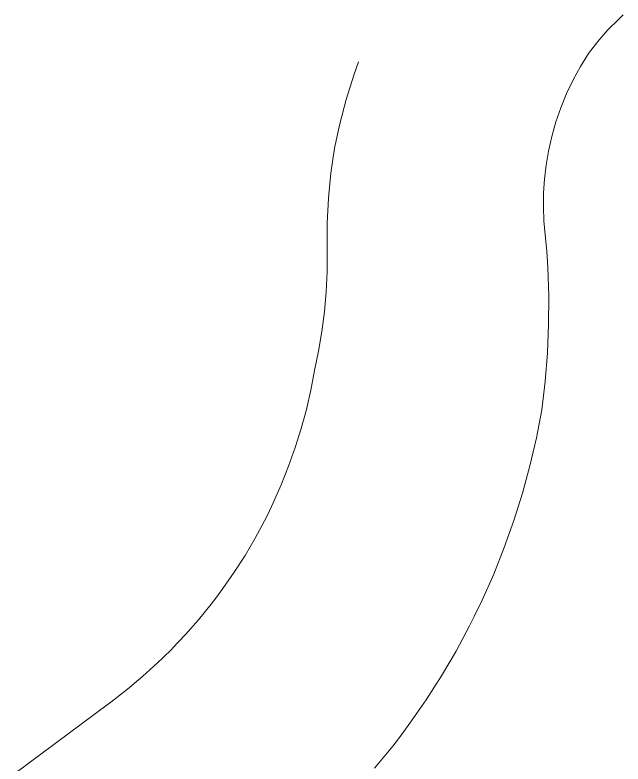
# Model space of a CAD drawing. Header units: millimetres. Extents: x -1578195 to 622687, y -255792 to 391308.
# Drawn here: x 54055 to 95864, y 213095 to 264636 of the extents above; entities that cross this region are included whole.
import ezdxf

# ---------------------------------------------------------------- set-up
doc = ezdxf.new("R2010")
doc.units = ezdxf.units.MM
doc.layers.add('A-FLOR', color=7, linetype='Continuous', lineweight=18)
doc.layers.add('UNDERLINE', color=10, linetype='Continuous', lineweight=35)

# ---------------------------------------------------------------- blocks, each defined once
blk = doc.blocks.new('TRA')
at = {"layer": 'A-FLOR', "flags": 128}
for points in [[(-468955, 264636), (-469251, 264357), (-469988, 263605), (-470683, 262814), (-471334, 261985), (-471888, 261090), (-472391, 260168), (-472841, 259222), (-473236, 258256), (-473575, 257273), (-473859, 256275), (-474086, 255266), (-474248, 254310), (-474360, 253349), (-474421, 252387), (-474431, 251426), (-474391, 250468), (-474302, 249516), (-474204, 248386), (-474132, 247254), (-474065, 245298), (-474072, 243339), (-474153, 241380), (-474310, 239422), (-474540, 237469), (-474911, 235537), (-475355, 233621), (-475871, 231723), (-476458, 229846), (-477117, 227993), (-477845, 226166), (-478641, 224368), (-479185, 223236), (-479505, 222601), (-480436, 220868), (-481431, 219172), (-482490, 217515), (-483611, 215899), (-484329, 214928), (-484792, 214326), (-486032, 212800)], [(-487135, 261408), (-487446, 260558), (-488002, 258819), (-488437, 257155), (-488785, 255467), (-489045, 253761), (-489216, 252041), (-489298, 250312), (-489289, 248577), (-489287, 247774), (-489302, 246972), (-489371, 245594), (-489491, 244222), (-489663, 242858), (-489886, 241505), (-490159, 240163), (-490417, 238821), (-490725, 237490), (-491084, 236171), (-491492, 234867), (-491950, 233580), (-492455, 232310), (-493009, 231061), (-493387, 230275), (-493609, 229834), (-494255, 228630), (-494947, 227451), (-495683, 226300), (-496461, 225177), (-496960, 224503), (-497282, 224085), (-498144, 223024), (-499045, 221997), (-499490, 221517), (-499906, 221084), (-499984, 221005), (-500598, 220394), (-500960, 220048), (-501972, 219130), (-503018, 218251), (-504183, 217347), (-504951, 216775), (-505324, 216498), (-510764, 212453)]]:
    blk.add_lwpolyline(points, dxfattribs=at)

msp = doc.modelspace()

# ---------------------------------------------------------------- block references
at = {"layer": 'UNDERLINE'}
msp.add_blockref('TRA', (564819.1, 0), dxfattribs=at)

doc.saveas('drawing.dxf')
